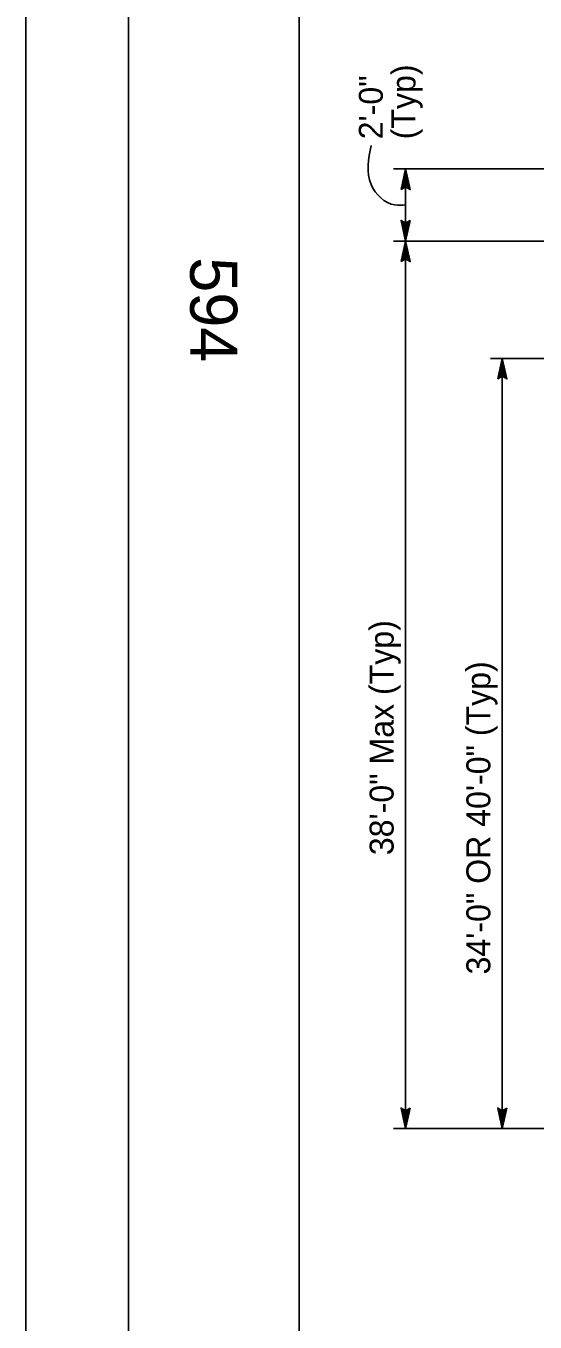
# Model space of a CAD drawing. Extents: x -893 to 867, y -474 to 712.
# Drawn here: x -893.5 to -744.4, y -174.5 to 204.7 of the extents above; entities that cross this region are included whole.
import ezdxf

# ---------------------------------------------------------------- set-up
doc = ezdxf.new("R2010")
doc.units = 0
for name, color, linetype in [('212 Leaders and Dim Lines', 7, 'Continuous'), ('60 Nongeo Data', 7, 'Continuous'), ('border_PLOTTING-ELEMENTS', 7, 'Continuous'), ('border_rw_22x34_Cut_Lines', 7, 'Continuous'), ('border_SHEET', 7, 'Continuous'), ('border_WITHIN-BORDER-anno', 7, 'Continuous')]:
    doc.layers.add(name, color=color, linetype=linetype)

msp = doc.modelspace()

# ---------------------------------------------------------------- linework, layer by layer
at = {"layer": '212 Leaders and Dim Lines'}
msp.add_spline([(-782.29, 152.35), (-785.42, 152.35), (-792.4, 158.32), (-792.4, 169.77)], degree=3, dxfattribs=at)
at = {"layer": '60 Nongeo Data'}
for p, q in [((-587.01, 162.9), (-785.8, 162.9)), ((-782.29, 141.81), (-782.29, 162.9)), ((-686.65, 141.81), (-785.8, 141.81)), ((-686.65, 141.81), (-785.8, 141.81)), ((-782.29, -117.9), (-782.29, 141.81)), ((-698.61, 107.48), (-757.48, 107.48)), ((-753.97, -117.9), (-753.97, 107.48)), ((-626.78, -117.9), (-785.8, -117.9))]:
    msp.add_line(p, q, dxfattribs=at)
for points in [[(-783.63, 156.88), (-782.29, 162.9), (-780.95, 156.88), (-781.31, 157.1), (-782.29, 161.51), (-783.28, 157.09), (-782.92, 157.31), (-782.29, 160.13), (-781.67, 157.31), (-782.02, 157.52), (-782.29, 158.74), (-782.57, 157.52), (-782.29, 157.68), (-780.95, 156.88), (-782.29, 157.68)], [(-780.94, 147.83), (-782.29, 141.81), (-783.62, 147.83), (-783.27, 147.61), (-782.29, 143.2), (-781.3, 147.62), (-781.66, 147.4), (-782.29, 144.58), (-782.91, 147.4), (-782.56, 147.19), (-782.29, 145.97), (-782.01, 147.19), (-782.29, 147.03), (-783.62, 147.83), (-782.29, 147.03)], [(-783.63, 135.78), (-782.29, 141.81), (-780.95, 135.78), (-781.31, 136), (-782.29, 140.41), (-783.28, 136), (-782.92, 136.21), (-782.29, 139.03), (-781.67, 136.21), (-782.02, 136.43), (-782.29, 137.65), (-782.57, 136.42), (-782.29, 136.59), (-780.95, 135.78), (-782.29, 136.59)], [(-755.32, 101.45), (-753.97, 107.48), (-752.64, 101.45), (-752.99, 101.67), (-753.97, 106.08), (-754.96, 101.67), (-754.6, 101.88), (-753.97, 104.7), (-753.35, 101.88), (-753.7, 102.1), (-753.98, 103.32), (-754.25, 102.09), (-753.97, 102.26), (-752.64, 101.45), (-753.97, 102.26)], [(-780.94, -111.88), (-782.29, -117.9), (-783.62, -111.88), (-783.27, -112.09), (-782.29, -116.5), (-781.3, -112.09), (-781.66, -112.3), (-782.29, -115.13), (-782.91, -112.3), (-782.56, -112.52), (-782.29, -113.74), (-782.01, -112.51), (-782.29, -112.68), (-783.62, -111.88), (-782.29, -112.68)], [(-752.63, -111.88), (-753.97, -117.9), (-755.31, -111.88), (-754.95, -112.09), (-753.98, -116.5), (-752.98, -112.09), (-753.34, -112.3), (-753.97, -115.13), (-754.6, -112.3), (-754.24, -112.52), (-753.97, -113.74), (-753.7, -112.51), (-753.97, -112.68), (-755.31, -111.88), (-753.97, -112.68)]]:
    msp.add_lwpolyline(points, close=True, dxfattribs=at)
at = {"layer": 'border_PLOTTING-ELEMENTS'}
for points in [[(-893.45, -474.04), (866.55, -474.04), (866.55, 711.96), (-893.45, 711.96)], [(-863.45, 668.96), (836.55, 668.96), (836.55, -431.04), (-863.45, -431.04)]]:
    msp.add_lwpolyline(points, close=True, dxfattribs=at)
at = {"layer": 'border_rw_22x34_Cut_Lines'}
msp.add_lwpolyline([(-863.45, 668.96), (836.55, 668.96), (836.55, -431.04), (-863.45, -431.04)], close=True, dxfattribs=at)
at = {"layer": 'border_SHEET'}
msp.add_line((-813.45, -406.04), (-813.45, 643.96), dxfattribs=at)

# ---------------------------------------------------------------- texts
at = {"layer": '212 Leaders and Dim Lines'}
for s, p in [('2\'-0" ', (-788.96, 171.57)), ('(Typ)', (-779.4, 171.57)), ('38\'-0" Max (Typ)', (-785.8, -37.9)), ('34\'-0" OR 40\'-0" (Typ)', (-757.48, -72.8))]:
    msp.add_text(s, height=7.02, rotation=90, dxfattribs=at).set_placement(p)
at = {"layer": 'border_WITHIN-BORDER-anno'}
msp.add_text('594', height=13.779, rotation=270, dxfattribs=at).set_placement((-845.36, 137.06))

doc.saveas('drawing.dxf')
